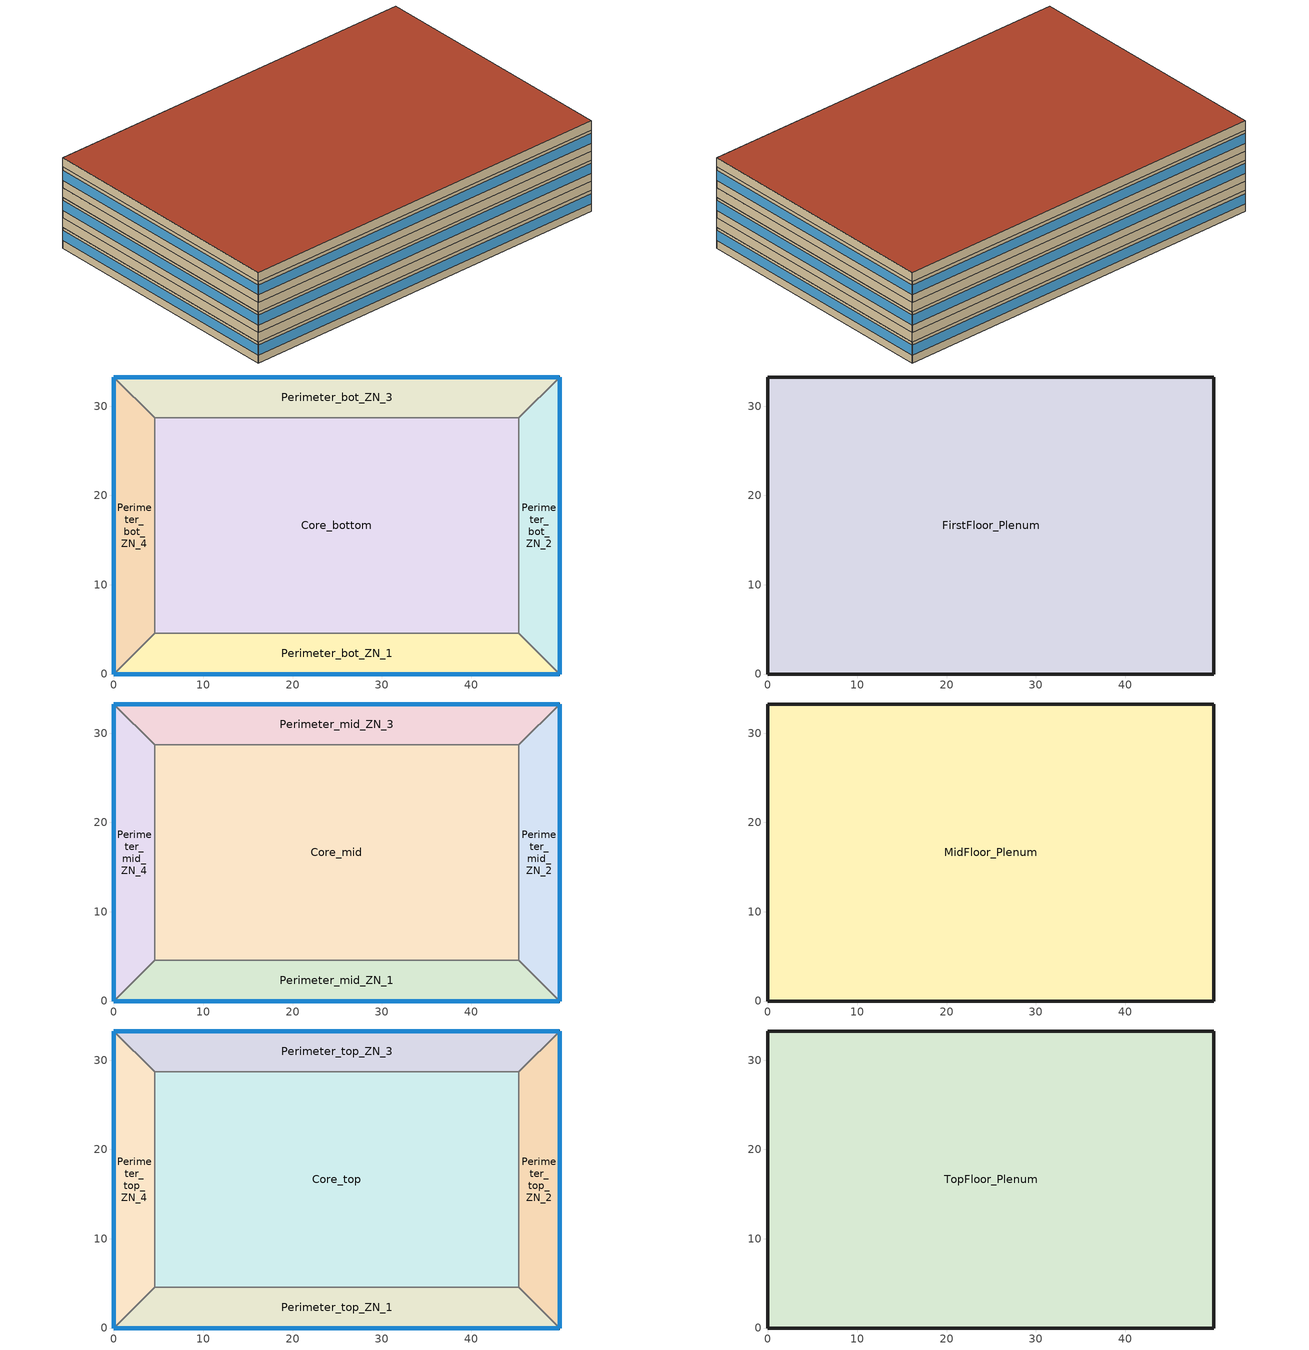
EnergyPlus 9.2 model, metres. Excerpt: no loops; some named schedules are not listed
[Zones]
Core_bottom
 floor ground (ext-slab): 45.34,28.7 45.34,4.57 4.57,4.57 4.57,28.7 z0
 wall to Perimeter_bot_ZN_2 (int-walls): 45.34,4.57 45.34,28.7 z0:2.74
 wall to Perimeter_bot_ZN_3 (int-walls): 45.34,28.7 4.57,28.7 z0:2.74
 wall to Perimeter_bot_ZN_1 (int-walls): 4.57,4.57 45.34,4.57 z0:2.74
 wall to Perimeter_bot_ZN_4 (int-walls): 4.57,28.7 4.57,4.57 z0:2.74
Perimeter_bot_ZN_1
 floor ground (ext-slab): 0,0 4.57,4.57 45.34,4.57 49.91,0 z0
 wall outside (Steel Frame Non-res Ext Wall): 0,0 49.91,0 z0:2.74
 wall to Perimeter_bot_ZN_2 (int-walls): 49.91,0 45.34,4.57 z0:2.74
 wall to Perimeter_bot_ZN_4 (int-walls): 4.57,4.57 0,0 z0:2.74
 window (Window Non-res Fixed): 0,0 49.91,0 z1.02:2.33
Perimeter_bot_ZN_2
 floor ground (ext-slab): 49.91,0 45.34,4.57 45.34,28.7 49.91,33.27 z0
 wall outside (Steel Frame Non-res Ext Wall): 49.91,0 49.91,33.27 z0:2.74
 wall to Perimeter_bot_ZN_3 (int-walls): 49.91,33.27 45.34,28.7 z0:2.74
 window (Window Non-res Fixed): 49.91,0 49.91,33.27 z1.02:2.33
Perimeter_bot_ZN_3
 floor ground (ext-slab): 49.91,33.27 45.34,28.7 4.57,28.7 0,33.27 z0
 wall outside (Steel Frame Non-res Ext Wall): 49.91,33.27 0,33.27 z0:2.74
 wall to Perimeter_bot_ZN_4 (int-walls): 0,33.27 4.57,28.7 z0:2.74
 window (Window Non-res Fixed): 49.91,33.27 0,33.27 z1.02:2.33
Perimeter_bot_ZN_4
 floor ground (ext-slab): 0,33.27 4.57,28.7 4.57,4.57 0,0 z0
 wall outside (Steel Frame Non-res Ext Wall): 0,33.27 0,0 z0:2.74
 window (Window Non-res Fixed): 0,33.27 0,0 z1.02:2.33
FirstFloor_Plenum
 floor to Perimeter_bot_ZN_1 (DropCeiling): 45.34,4.57 49.91,0 0,0 4.57,4.57 z2.74
 floor to Perimeter_bot_ZN_2 (DropCeiling): 49.91,0 45.34,4.57 45.34,28.7 49.91,33.27 z2.74
 floor to Perimeter_bot_ZN_3 (DropCeiling): 0,33.27 49.91,33.27 45.34,28.7 4.57,28.7 z2.74
 floor to Perimeter_bot_ZN_4 (DropCeiling): 4.57,28.7 4.57,4.57 0,0 0,33.27 z2.74
 floor to Core_bottom (DropCeiling): 4.57,4.57 4.57,28.7 45.34,28.7 45.34,4.57 z2.74
 wall outside (Steel Frame Non-res Ext Wall): 49.91,0 49.91,33.27 0,33.27 0,0 49.91,0 z2.74:3.96
Core_mid
 floor to FirstFloor_Plenum (INT-FLOOR-TOPSIDE): 4.57,4.57 4.57,28.7 45.34,28.7 45.34,4.57 z3.96
 wall to Perimeter_mid_ZN_2 (int-walls): 45.34,4.57 45.34,28.7 z3.96:6.71
 wall to Perimeter_mid_ZN_3 (int-walls): 45.34,28.7 4.57,28.7 z3.96:6.71
 wall to Perimeter_mid_ZN_1 (int-walls): 4.57,4.57 45.34,4.57 z3.96:6.71
 wall to Perimeter_mid_ZN_4 (int-walls): 4.57,28.7 4.57,4.57 z3.96:6.71
Perimeter_mid_ZN_1
 floor to FirstFloor_Plenum (INT-FLOOR-TOPSIDE): 0,0 4.57,4.57 45.34,4.57 49.91,0 z3.96
 wall outside (Steel Frame Non-res Ext Wall): 0,0 49.91,0 z3.96:6.71
 wall to Perimeter_mid_ZN_2 (int-walls): 49.91,0 45.34,4.57 z3.96:6.71
 wall to Perimeter_mid_ZN_4 (int-walls): 4.57,4.57 0,0 z3.96:6.71
 window (Window Non-res Fixed): 0,0 49.91,0 z4.98:6.29
Perimeter_mid_ZN_2
 floor to FirstFloor_Plenum (INT-FLOOR-TOPSIDE): 49.91,0 45.34,4.57 45.34,28.7 49.91,33.27 z3.96
 wall outside (Steel Frame Non-res Ext Wall): 49.91,0 49.91,33.27 z3.96:6.71
 wall to Perimeter_mid_ZN_3 (int-walls): 49.91,33.27 45.34,28.7 z3.96:6.71
 window (Window Non-res Fixed): 49.91,0 49.91,33.27 z4.98:6.29
Perimeter_mid_ZN_3
 floor to FirstFloor_Plenum (INT-FLOOR-TOPSIDE): 49.91,33.27 45.34,28.7 4.57,28.7 0,33.27 z3.96
 wall outside (Steel Frame Non-res Ext Wall): 49.91,33.27 0,33.27 z3.96:6.71
 wall to Perimeter_mid_ZN_4 (int-walls): 0,33.27 4.57,28.7 z3.96:6.71
 window (Window Non-res Fixed): 49.91,33.27 0,33.27 z4.98:6.29
Perimeter_mid_ZN_4
 floor to FirstFloor_Plenum (INT-FLOOR-TOPSIDE): 0,33.27 4.57,28.7 4.57,4.57 0,0 z3.96
 wall outside (Steel Frame Non-res Ext Wall): 0,33.27 0,0 z3.96:6.71
 window (Window Non-res Fixed): 0,33.27 0,0 z4.98:6.29
MidFloor_Plenum
 floor to Perimeter_mid_ZN_1 (DropCeiling): 0,0 4.57,4.57 45.34,4.57 49.91,0 z6.71
 floor to Perimeter_mid_ZN_2 (DropCeiling): 49.91,33.27 49.91,0 45.34,4.57 45.34,28.7 z6.71
 floor to Perimeter_mid_ZN_3 (DropCeiling): 49.91,33.27 45.34,28.7 4.57,28.7 0,33.27 z6.71
 floor to Perimeter_mid_ZN_4 (DropCeiling): 0,33.27 4.57,28.7 4.57,4.57 0,0 z6.71
 floor to Core_mid (DropCeiling): 45.34,28.7 45.34,4.57 4.57,4.57 4.57,28.7 z6.71
 wall outside (Steel Frame Non-res Ext Wall): 49.91,0 49.91,33.27 0,33.27 0,0 49.91,0 z6.71:7.92
Core_top
 floor to MidFloor_Plenum (INT-FLOOR-TOPSIDE): 45.34,28.7 45.34,4.57 4.57,4.57 4.57,28.7 z7.92
 wall to Perimeter_top_ZN_2 (int-walls): 45.34,4.57 45.34,28.7 z7.92:10.67
 wall to Perimeter_top_ZN_3 (int-walls): 45.34,28.7 4.57,28.7 z7.92:10.67
 wall to Perimeter_top_ZN_1 (int-walls): 4.57,4.57 45.34,4.57 z7.92:10.67
 wall to Perimeter_top_ZN_4 (int-walls): 4.57,28.7 4.57,4.57 z7.92:10.67
Perimeter_top_ZN_1
 floor to MidFloor_Plenum (INT-FLOOR-TOPSIDE): 0,0 4.57,4.57 45.34,4.57 49.91,0 z7.92
 wall outside (Steel Frame Non-res Ext Wall): 0,0 49.91,0 z7.92:10.67
 wall to Perimeter_top_ZN_2 (int-walls): 49.91,0 45.34,4.57 z7.92:10.67
 wall to Perimeter_top_ZN_4 (int-walls): 4.57,4.57 0,0 z7.92:10.67
 window (Window Non-res Fixed): 0,0 49.91,0 z8.95:10.25
Perimeter_top_ZN_2
 floor to MidFloor_Plenum (INT-FLOOR-TOPSIDE): 49.91,0 45.34,4.57 45.34,28.7 49.91,33.27 z7.92
 wall outside (Steel Frame Non-res Ext Wall): 49.91,0 49.91,33.27 z7.92:10.67
 wall to Perimeter_top_ZN_3 (int-walls): 49.91,33.27 45.34,28.7 z7.92:10.67
 window (Window Non-res Fixed): 49.91,0 49.91,33.27 z8.95:10.25
Perimeter_top_ZN_3
 floor to MidFloor_Plenum (INT-FLOOR-TOPSIDE): 49.91,33.27 45.34,28.7 4.57,28.7 0,33.27 z7.92
 wall outside (Steel Frame Non-res Ext Wall): 49.91,33.27 0,33.27 z7.92:10.67
 wall to Perimeter_top_ZN_4 (int-walls): 0,33.27 4.57,28.7 z7.92:10.67
 window (Window Non-res Fixed): 49.91,33.27 0,33.27 z8.95:10.25
Perimeter_top_ZN_4
 floor to MidFloor_Plenum (INT-FLOOR-TOPSIDE): 0,33.27 4.57,28.7 4.57,4.57 0,0 z7.92
 wall outside (Steel Frame Non-res Ext Wall): 0,33.27 0,0 z7.92:10.67
 window (Window Non-res Fixed): 0,33.27 0,0 z8.95:10.25
TopFloor_Plenum
 floor to Perimeter_top_ZN_1 (DropCeiling): 0,0 4.57,4.57 45.34,4.57 49.91,0 z10.67
 floor to Perimeter_top_ZN_2 (DropCeiling): 49.91,0 45.34,4.57 45.34,28.7 49.91,33.27 z10.67
 floor to Perimeter_top_ZN_3 (DropCeiling): 0,33.27 49.91,33.27 45.34,28.7 4.57,28.7 z10.67
 floor to Perimeter_top_ZN_4 (DropCeiling): 0,0 0,33.27 4.57,28.7 4.57,4.57 z10.67
 floor to Core_top (DropCeiling): 4.57,28.7 45.34,28.7 45.34,4.57 4.57,4.57 z10.67
 wall outside (Steel Frame Non-res Ext Wall): 49.91,0 49.91,33.27 0,33.27 0,0 49.91,0 z10.67:11.89
 roof outside (IEAD Non-res Roof): 49.91,0 49.91,33.27 0,33.27 0,0 z11.89
[Building]
Ref Bldg Medium Office Pre1980_v1.3_5.0: North Axis=0; Terrain=City; Loads Convergence Tolerance Value=0.04; Temperature Convergence Tolerance Value=0.2; Solar Distribution=FullInteriorAndExterior; Maximum Number of Warmup Days=25; Minimum Number of Warmup Days=6
[Site:Location]
USA IL-CHICAGO-OHARE: Latitude=41.77; Longitude=-87.75; Time Zone=-6; Elevation=190
[SizingPeriod:DesignDay] Day of Month=21; Humidity Condition Type=Wetbulb; Barometric Pressure=99063; Rain Indicator=No; Snow Indicator=No; Daylight Saving Time Indicator=No; Solar Model Indicator=ASHRAEClearSky
Name | Month | Day Type | Maximum DryBulb Temperature | Daily DryBulb Temperature Range | Wetbulb or DewPoint at Maximum DryBulb | Wind Speed | Wind Direction | Sky Clearness
CHICAGO Ann Htg 99.6% Condns DB | 1 | WinterDesignDay | -20.6 | 0 | -20.6 | 4.9 | 270 | 0
CHICAGO Ann Clg .4% Condns WB=>MDB | 7 | SummerDesignDay | 31.2 | 10.7 | 25.5 | 5.3 | 230 | 1
[Site:GroundTemperature:BuildingSurface]
19.527, 19.502, 19.536, 19.598, 20.002, 21.64, 22.225, 22.375, 21.449, 20.121, 19.802, 19.633
[Site:WaterMainsTemperature]
Calculation Method=CORRELATION; Annual Average Outdoor Air Temperature=9.69; Maximum Difference In Monthly Average Outdoor Air Temperatures=28.1
[Material] Thermal Absorptance=0.9
Name | Roughness | Thickness | Conductivity | Density | Specific Heat | Solar Absorptance | Visible Absorptance
Steel Frame NonRes Wall Insulation | MediumRough | 0.03964 | 0.049 | 265 | 836.8 | 0.7 | 0.7
IEAD NonRes Roof Insulation | MediumRough | 0.110216 | 0.049 | 265 | 836.8 | 0.7 | 0.7
Std Wood 6inch | MediumSmooth | 0.15 | 0.12 | 540 | 1210 | 0.7 | 0.7
Wood Siding | MediumSmooth | 0.01 | 0.11 | 544.62 | 1210 | 0.78 | 0.78
1/2IN Gypsum | Smooth | 0.0127 | 0.16 | 784.9 | 830 | 0.92 | 0.92
HW CONCRETE; MAT-CC05 4 HW CONCRETE | Rough | 0.1016 | 1.311 | 2240 | 836.8 | 0.7 | 0.7
Roof Membrane | VeryRough | 0.0095 | 0.16 | 1121.29 | 1460 | 0.7 | 0.7
Metal Decking | MediumSmooth | 0.0015 | 45.006 | 7680 | 418.4 | 0.7 | 0.3
Std AC02 | MediumSmooth | 0.0127 | 0.057 | 288 | 1339 | 0.7 | 0.2
[Material:NoMass]
CP02 CARPET PAD: Roughness=VeryRough; Thermal Resistance=0.2165; Thermal Absorptance=0.9; Solar Absorptance=0.7; Visible Absorptance=0.8
[WindowMaterial:SimpleGlazingSystem]
NonRes Fixed Assembly Window: UFactor=3.52036; Solar Heat Gain Coefficient=0.41
[Construction]
Steel Frame Non-res Ext Wall: Wood Siding, Steel Frame NonRes Wall Insulation, 1/2IN Gypsum
IEAD Non-res Roof: Roof Membrane, IEAD NonRes Roof Insulation, Metal Decking
ext-slab: HW CONCRETE, CP02 CARPET PAD
int-walls: 1/2IN Gypsum, 1/2IN Gypsum
INT-FLOOR-TOPSIDE: MAT-CC05 4 HW CONCRETE, CP02 CARPET PAD
Window Non-res Fixed: NonRes Fixed Assembly Window
DropCeiling: Std AC02
InteriorFurnishings: Std Wood 6inch
[Zone] Type=1; Multiplier=1; Floor Area=autocalculate
Name | Part of Total Floor Area
Core_bottom; Core_mid; Core_top; Perimeter_bot_ZN_1; Perimeter_bot_ZN_2; Perimeter_bot_ZN_3; Perimeter_bot_ZN_4; Perimeter_mid_ZN_1; Perimeter_mid_ZN_2; Perimeter_mid_ZN_3; Perimeter_mid_ZN_4; Perimeter_top_ZN_1; Perimeter_top_ZN_2; Perimeter_top_ZN_3; Perimeter_top_ZN_4 | Yes
FirstFloor_Plenum; MidFloor_Plenum; TopFloor_Plenum | No
[InternalMass] Construction=InteriorFurnishings
Name | Zone or ZoneList | Surface Area
Core_bottom Internal Mass | Core_bottom | 1967.07
Core_mid Internal Mass | Core_mid | 1967.07
Core_top Internal Mass | Core_top | 1967.07
Perimeter_bot_ZN_1 Internal Mass | Perimeter_bot_ZN_1 | 414.6763
Perimeter_bot_ZN_2 Internal Mass | Perimeter_bot_ZN_2 | 262.5244
Perimeter_bot_ZN_3 Internal Mass | Perimeter_bot_ZN_3 | 414.6763
Perimeter_bot_ZN_4 Internal Mass | Perimeter_bot_ZN_4 | 262.5072
Perimeter_mid_ZN_1 Internal Mass | Perimeter_mid_ZN_1 | 414.6763
Perimeter_mid_ZN_2 Internal Mass | Perimeter_mid_ZN_2 | 262.5244
Perimeter_mid_ZN_3 Internal Mass | Perimeter_mid_ZN_3 | 414.6763
Perimeter_mid_ZN_4 Internal Mass | Perimeter_mid_ZN_4 | 262.5072
Perimeter_top_ZN_1 Internal Mass | Perimeter_top_ZN_1 | 414.6763
Perimeter_top_ZN_2 Internal Mass | Perimeter_top_ZN_2 | 262.5244
Perimeter_top_ZN_3 Internal Mass | Perimeter_top_ZN_3 | 414.6763
Perimeter_top_ZN_4 Internal Mass | Perimeter_top_ZN_4 | 262.5072
[People] Number of People Schedule=BLDG_OCC_SCH; Number of People Calculation Method=Area/Person; Zone Floor Area per Person=18.58; Fraction Radiant=0.3; Sensible Heat Fraction=AUTOCALCULATE; Activity Level Schedule=ACTIVITY_SCH; Enable ASHRAE 55 Comfort Warnings=No; Mean Radiant Temperature Calculation Type=ZoneAveraged; Work Efficiency Schedule=WORK_EFF_SCH; Clothing Insulation Calculation Method=ClothingInsulationSchedule; Clothing Insulation Schedule=CLOTHING_SCH; Air Velocity Schedule=AIR_VELO_SCH; Thermal Comfort Model 1 Type=FANGER
Name | Zone or ZoneList
Core_bottom People | Core_bottom
Core_mid People | Core_mid
Core_top People | Core_top
Perimeter_bot_ZN_1 People | Perimeter_bot_ZN_1
Perimeter_bot_ZN_2 People | Perimeter_bot_ZN_2
Perimeter_bot_ZN_3 People | Perimeter_bot_ZN_3
Perimeter_bot_ZN_4 People | Perimeter_bot_ZN_4
Perimeter_mid_ZN_1 People | Perimeter_mid_ZN_1
Perimeter_mid_ZN_2 People | Perimeter_mid_ZN_2
Perimeter_mid_ZN_3 People | Perimeter_mid_ZN_3
Perimeter_mid_ZN_4 People | Perimeter_mid_ZN_4
Perimeter_top_ZN_1 People | Perimeter_top_ZN_1
Perimeter_top_ZN_2 People | Perimeter_top_ZN_2
Perimeter_top_ZN_3 People | Perimeter_top_ZN_3
Perimeter_top_ZN_4 People | Perimeter_top_ZN_4
[Lights] Schedule=BLDG_LIGHT_SCH; Design Level Calculation Method=Watts/Area; Watts per Zone Floor Area=16.89; Return Air Fraction=0.4; Fraction Radiant=0.4; Fraction Visible=0.2; Fraction Replaceable=1; EndUse Subcategory=General; Return Air Fraction Calculated from Plenum Temperature=No
Name | Zone or ZoneList
Core_bottom_Lights | Core_bottom
Core_mid_Lights | Core_mid
Core_top_Lights | Core_top
Perimeter_bot_ZN_1_Lights | Perimeter_bot_ZN_1
Perimeter_bot_ZN_2_Lights | Perimeter_bot_ZN_2
Perimeter_bot_ZN_3_Lights | Perimeter_bot_ZN_3
Perimeter_bot_ZN_4_Lights | Perimeter_bot_ZN_4
Perimeter_mid_ZN_1_Lights | Perimeter_mid_ZN_1
Perimeter_mid_ZN_2_Lights | Perimeter_mid_ZN_2
Perimeter_mid_ZN_3_Lights | Perimeter_mid_ZN_3
Perimeter_mid_ZN_4_Lights | Perimeter_mid_ZN_4
Perimeter_top_ZN_1_Lights | Perimeter_top_ZN_1
Perimeter_top_ZN_2_Lights | Perimeter_top_ZN_2
Perimeter_top_ZN_3_Lights | Perimeter_top_ZN_3
Perimeter_top_ZN_4_Lights | Perimeter_top_ZN_4
[ElectricEquipment] Fraction Latent=0; Fraction Radiant=0.5; Fraction Lost=0
Name | Zone or ZoneList | Schedule | Design Level Calculation Method | Watts per Zone Floor Area | EndUse Subcategory | Design Level
Core_bottom_PlugMisc_Equip | Core_bottom | BLDG_EQUIP_SCH | Watts/Area | 10.76 | General
Core_mid_PlugMisc_Equip | Core_mid | BLDG_EQUIP_SCH | Watts/Area | 10.76 | General
Core_top_PlugMisc_Equip | Core_top | BLDG_EQUIP_SCH | Watts/Area | 10.76 | General
Perimeter_bot_ZN_1_PlugMisc_Equip | Perimeter_bot_ZN_1 | BLDG_EQUIP_SCH | Watts/Area | 10.76 | General
Perimeter_bot_ZN_2_PlugMisc_Equip | Perimeter_bot_ZN_2 | BLDG_EQUIP_SCH | Watts/Area | 10.76 | General
Perimeter_bot_ZN_3_PlugMisc_Equip | Perimeter_bot_ZN_3 | BLDG_EQUIP_SCH | Watts/Area | 10.76 | General
Perimeter_bot_ZN_4_PlugMisc_Equip | Perimeter_bot_ZN_4 | BLDG_EQUIP_SCH | Watts/Area | 10.76 | General
Perimeter_mid_ZN_1_PlugMisc_Equip | Perimeter_mid_ZN_1 | BLDG_EQUIP_SCH | Watts/Area | 10.76 | General
Perimeter_mid_ZN_2_PlugMisc_Equip | Perimeter_mid_ZN_2 | BLDG_EQUIP_SCH | Watts/Area | 10.76 | General
Perimeter_mid_ZN_3_PlugMisc_Equip | Perimeter_mid_ZN_3 | BLDG_EQUIP_SCH | Watts/Area | 10.76 | General
Perimeter_mid_ZN_4_PlugMisc_Equip | Perimeter_mid_ZN_4 | BLDG_EQUIP_SCH | Watts/Area | 10.76 | General
Perimeter_top_ZN_1_PlugMisc_Equip | Perimeter_top_ZN_1 | BLDG_EQUIP_SCH | Watts/Area | 10.76 | General
Perimeter_top_ZN_2_PlugMisc_Equip | Perimeter_top_ZN_2 | BLDG_EQUIP_SCH | Watts/Area | 10.76 | General
Perimeter_top_ZN_3_PlugMisc_Equip | Perimeter_top_ZN_3 | BLDG_EQUIP_SCH | Watts/Area | 10.76 | General
Perimeter_top_ZN_4_PlugMisc_Equip | Perimeter_top_ZN_4 | BLDG_EQUIP_SCH | Watts/Area | 10.76 | General
Core_bottom_Elevators_Equip | Core_bottom | BLDG_ELEVATORS | EquipmentLevel |  | Elevators | 32109.9
[ZoneInfiltration:DesignFlowRate] Schedule=INFIL_QUARTER_ON_SCH; Design Flow Rate Calculation Method=Flow/ExteriorArea; Flow per Exterior Surface Area=0.001133; Constant Term Coefficient=1; Temperature Term Coefficient=0; Velocity Term Coefficient=0; Velocity Squared Term Coefficient=0
Name | Zone or ZoneList
FirstFloor_Plenum_Infiltration | FirstFloor_Plenum
MidFloor_Plenum_Infiltration | MidFloor_Plenum
Perimeter_bot_ZN_1_Infiltration | Perimeter_bot_ZN_1
Perimeter_bot_ZN_2_Infiltration | Perimeter_bot_ZN_2
Perimeter_bot_ZN_3_Infiltration | Perimeter_bot_ZN_3
Perimeter_bot_ZN_4_Infiltration | Perimeter_bot_ZN_4
Perimeter_mid_ZN_1_Infiltration | Perimeter_mid_ZN_1
Perimeter_mid_ZN_2_Infiltration | Perimeter_mid_ZN_2
Perimeter_mid_ZN_3_Infiltration | Perimeter_mid_ZN_3
Perimeter_mid_ZN_4_Infiltration | Perimeter_mid_ZN_4
Perimeter_top_ZN_1_Infiltration | Perimeter_top_ZN_1
Perimeter_top_ZN_2_Infiltration | Perimeter_top_ZN_2
Perimeter_top_ZN_3_Infiltration | Perimeter_top_ZN_3
Perimeter_top_ZN_4_Infiltration | Perimeter_top_ZN_4
TopFloor_Plenum_Infiltration | TopFloor_Plenum
[Exterior:Lights]
Exterior Facade Lighting: Schedule=ALWAYS_ON; Design Level=17809; Control Option=AstronomicalClock; EndUse Subcategory=Exterior Facade Lighting
[AvailabilityManager:NightCycle] Applicability Schedule=Always_On; Fan Schedule=HVACOperationSchd; Control Type=CycleOnAny; Thermostat Tolerance=1; Cycling Run Time Control Type=FixedRunTime; Cycling Run Time=1800
PSZ_1:1 Availability Manager; PSZ_1:2 Availability Manager; PSZ_1:3 Availability Manager; PSZ_1:4 Availability Manager; PSZ_1:5 Availability Manager; PSZ_2:1 Availability Manager; PSZ_2:2 Availability Manager; PSZ_2:3 Availability Manager; PSZ_2:4 Availability Manager; PSZ_2:5 Availability Manager; PSZ_3:1 Availability Manager; PSZ_3:2 Availability Manager; PSZ_3:3 Availability Manager; PSZ_3:4 Availability Manager; PSZ_3:5 Availability Manager
[UtilityCost:Tariff]
Name | Output Meter | Conversion Factor Choice | Demand Window Length | Monthly Charge or Variable | Group
PSI_LLF_LowLoadFactorService | Electricity:Facility | kWh | HalfHour | 15 | Comm Elect
PSI_CS_CommercialElectricService | Electricity:Facility | kWh |  | 9.4 | Comm Elect
IN_EIAMonthlyRateGas | Gas:Facility | MCF |  | 0 | Comm Gas
[UtilityCost:Qualify] Variable=TotalDemand; Threshold Value or Variable=75; Season=Annual; Threshold Test=Count
Name | Utility Cost Qualify | Tariff | Qualify Type | Number of Months
 | MinDemand75kw | PSI_LLF_LowLoadFactorService | Minimum | 12
 | MaxDemand75kw | PSI_CS_CommercialElectricService | Maximum | 1
[UtilityCost:Charge:Simple] Season=Annual
Name | Utility Cost Charge Simple | Tariff | Source Variable | Category Variable | Cost per Unit Value or Variable
 | FuelCostAdjustEnergyCharge | PSI_LLF_LowLoadFactorService | totalEnergy | EnergyCharges | 0.002028
 | QualPollutionControlAdjustEnergyCharge | PSI_LLF_LowLoadFactorService | totalEnergy | EnergyCharges | 0.000536
 | SoxNoxRiderAdjustEnergyCharge | PSI_LLF_LowLoadFactorService | totalEnergy | EnergyCharges | 0.001127
 | DSMRiderAdjustEnergyCharge | PSI_LLF_LowLoadFactorService | totalEnergy | EnergyCharges | -0.00037
 | PurchPowerTrackerAdjustEnergyCharge | PSI_LLF_LowLoadFactorService | totalEnergy | EnergyCharges | -3.1e-05
 | MidwestISOAdjustEnergyCharge | PSI_LLF_LowLoadFactorService | totalEnergy | EnergyCharges | -0.000216
 | CleanCoalRiderEnergyCharge | PSI_LLF_LowLoadFactorService | totalEnergy | EnergyCharges | 0.000833
 | TaxofeightPercent | PSI_LLF_LowLoadFactorService | SubTotal | Taxes | 0.08
 | FuelCostAdjustEnergyCharge | PSI_CS_CommercialElectricService | totalEnergy | EnergyCharges | 0.002028
 | QualPollutionControlAdjustEnergyCharge | PSI_CS_CommercialElectricService | totalEnergy | EnergyCharges | 0.000536
 | SoxNoxRiderAdjustEnergyCharge | PSI_CS_CommercialElectricService | totalEnergy | EnergyCharges | 0.001127
 | DSMRiderAdjustEnergyCharge | PSI_CS_CommercialElectricService | totalEnergy | EnergyCharges | 0.000021
 | PurchPowerTrackerAdjustEnergyCharge | PSI_CS_CommercialElectricService | totalEnergy | EnergyCharges | 0.000034
